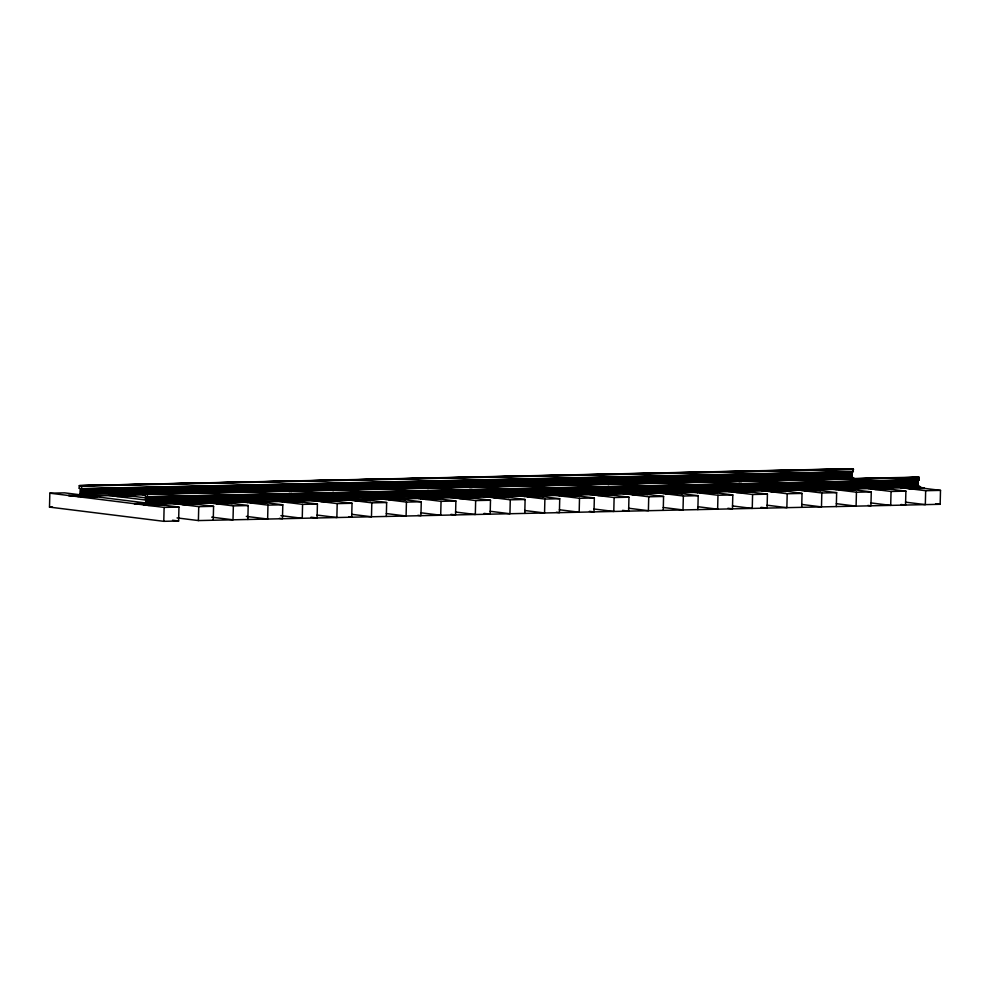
<?xml version="1.0" encoding="UTF-8"?>
<svg xmlns="http://www.w3.org/2000/svg" width="990" height="990" viewBox="0 0 990 990"><rect width="100%" height="100%" fill="white"/><g stroke="black" fill="none" stroke-linecap="round" stroke-linejoin="round"><path stroke-width="1.49" d="M80.747 493.8C80.165 490.904 81.267 488.33 82.009 486.263M146.471 501.992C145.876 499.047 147.077 496.485 147.72 494.344L919.178 477.526L919.128 479.779L918.2 480.076L146.644 497.116M79.212 488.28L80.202 488.936L80.103 493.787L852.167 476.858C851.487 473.975 852.848 471.512 853.442 469.347L79.571 485.595M917.903 485.075L918.2 480.076M157.62 504.43L178.955 507.078L178.621 521L163.783 521.322L49.5 507.103L49.834 493.181L64.672 492.859L78.383 494.567M75.785 496.002L75.797 495.26L74.683 495.309M77.43 495.965L77.443 495.223L76.317 495.829L77.43 495.965L68.409 495.507L78.804 495.285M78.074 496.708L78.099 495.965L82.096 496.225M79.163 488.144L79.386 485.595L851.709 468.716M80.957 496.646L80.982 495.903M82.616 496.609L82.628 495.866L88.395 495.743L91.142 496.584L90.041 495.705L91.142 496.584M80.809 494.022L82.962 496.2L77.789 495.557L80.029 493.923M83.729 496.745L82.628 495.866M88.395 495.743L89.496 496.621M92.936 495.644L97.391 496.943L90.041 495.705M112.699 495.953L112.712 495.21L115.595 495.136L118.342 495.99L116.709 495.47M112.712 495.21L117.179 496.51L132.004 496.188L127.549 494.876L124.666 494.938L125.755 495.829L124.109 495.866L123.02 494.975L117.241 495.111L118.355 495.433M127.549 494.876L127.524 495.631L117.228 495.854L118.342 495.99M138.65 503.489L138.637 504.232L143.166 504.133L143.179 503.39L134.157 503.675L143.055 503.477M141.52 504.17L141.533 503.427L140.419 503.464L143.166 504.133M143.81 504.875L143.835 504.133L156.89 504.195L155.764 504.615M145.171 493.787L145.839 501.918L917.916 485.174L920.155 486.721L920.131 487.822L915.589 487.921L916.703 488.058L915.614 487.179L909.847 487.303L910.936 488.181L909.847 487.303M146.545 502.202L148.698 504.393L143.513 503.737L145.765 502.103M155.244 504.232L154.118 504.653M163.783 521.322L164.117 507.4L49.834 493.181M178.435 504.12L178.447 503.378L181.331 503.304L182.432 504.195L181.319 504.059L184.078 504.157M182.964 504.021L182.977 503.279L188.756 503.143L191.503 503.997L189.857 503.477M178.447 503.378L182.915 504.677L197.753 504.356L190.402 503.106L191.503 503.997M917.532 487.501L940.5 490.372L940.166 504.294L198.396 520.567L198.743 506.645L172.829 503.427M215.944 502.549L217.045 503.44L215.944 502.549L213.06 502.611L213.048 503.353L221.909 503.168M213.234 520.245L213.58 506.323L194.758 503.984M217.602 502.512L218.691 503.403L217.602 502.512L223.369 502.388L224.47 503.267L223.369 502.388M225.015 502.351L225.002 503.093L226.116 503.242L225.015 502.351L227.898 502.289L232.365 503.588L217.528 503.922L213.06 502.611M204.881 502.338L233.355 505.89L233.009 519.812L211.687 517.151M242.476 501.955L247.673 502.227M247.661 502.598L247.686 501.856L252.141 503.155L266.978 502.833L262.511 501.534L259.627 501.596L259.615 502.338L260.729 502.475L259.627 501.596M247.847 519.478L248.193 505.556L227.886 503.031M250.544 502.536L250.569 501.794L251.658 502.673M252.19 502.499L252.215 501.757L257.982 501.633L259.083 502.512L257.982 501.633M253.316 502.635L252.215 501.757M262.511 501.534L262.499 502.276L253.638 502.475M237.996 501.398L267.968 505.123L267.634 519.045L246.3 516.396M282.212 501.806L282.224 501.064L287.867 501.286L286.741 501.707M261.471 502.153L282.806 504.801L282.459 518.723L279.415 518.339M294.178 500.804L294.166 501.546L295.28 501.683L294.178 500.804L297.062 500.742L301.529 502.041L286.692 502.363L282.224 501.064M297.062 500.742L297.05 501.485L286.209 501.881M279.626 501.485L302.581 504.368L302.247 518.29L280.913 515.629M316.899 501.076L316.911 500.334L319.795 500.272L320.896 501.163L322.542 501.126L321.441 500.235L331.749 500.012L336.216 501.311L321.379 501.645L316.911 500.334M295.985 501.373L317.419 504.046L317.085 517.968L310.984 517.201M311.169 500.371L337.206 503.613L336.86 517.523L317.048 515.06M354.408 499.517L355.509 500.396L354.408 499.517L351.524 499.579L351.512 500.321L357.155 500.358L356.066 499.48L357.155 500.358M330.697 500.631L352.032 503.279L351.697 517.201L348.653 516.83M363.479 499.319L363.454 500.061L364.58 500.197L363.479 499.319L366.362 499.257L370.829 500.556L355.992 500.878L351.524 499.579M344.384 499.43L371.819 502.846L371.473 516.768L351.673 514.305M380.878 498.886L386.063 499.158M386.063 499.529L386.075 498.787L388.959 498.725L390.06 499.604M386.31 516.446L386.657 502.524L366.35 500M388.946 499.467L388.959 498.725M396.384 498.564L397.473 499.443L396.384 498.564L390.604 498.688L390.592 499.43L400.888 499.207L400.913 498.465L398.029 498.527L398.005 499.269L399.118 499.406L398.029 498.527M391.706 499.579L390.604 498.688M377.339 498.465L406.432 502.091L406.086 516.013L386.286 513.55M420.738 498.799L420.762 498.057L426.393 498.849L425.267 498.7L435.575 498.477L455.883 501.002L455.549 514.924L450.97 514.355M399.935 499.108L421.27 501.769L420.923 515.679L417.879 515.307M431.058 497.834L432.16 498.713L431.058 497.834L425.292 497.958L426.405 498.279M432.704 497.797L432.692 498.539L433.806 498.675L432.704 497.797L435.588 497.735L440.055 499.034L425.217 499.356L420.762 498.057M435.575 498.477L435.588 497.735M418.151 498.477L441.045 501.336L440.711 515.245L420.899 512.783M455.351 498.044L455.375 497.302L458.259 497.24L461.006 498.081L459.904 497.203L461.006 498.081M459.904 497.203L465.671 497.079L466.773 497.958L465.659 497.821L470.2 497.351M455.375 497.302L459.843 498.601L474.668 498.279L470.213 496.968L467.329 497.042L468.418 497.921L467.305 497.784M450.178 497.401L475.658 500.569L475.324 514.491L455.511 512.028M492.81 496.448L493.899 497.327L492.81 496.448L489.926 496.51L489.901 497.252L500.222 496.287L502.97 497.129L500.21 497.029L501.336 496.609M467.602 497.401L490.496 500.247L490.161 514.169L484.061 513.402M489.926 496.51L494.381 497.809L509.219 497.487L501.868 496.25L502.97 497.129M482.848 496.398L510.283 499.814L509.937 513.736L490.124 511.261M519.404 495.879L524.601 496.151M524.589 496.522L524.601 495.78L527.484 495.718L528.586 496.596M524.774 513.402L525.108 499.492L504.739 496.93M527.484 495.718L527.472 496.46L537.657 496.398L536.555 495.52L537.657 496.398M529.118 496.423L529.143 495.681L534.909 495.557L535.998 496.436L534.909 495.557M530.232 496.572L529.143 495.681M539.426 496.2L539.439 495.458L536.555 495.52M515.802 495.433L544.896 499.059L544.55 512.968L524.75 510.506M554.016 495.124L554.041 494.381M559.202 495.767L559.226 495.025L563.681 496.324L578.519 496.002L574.052 494.691L571.168 494.765L571.156 495.507L572.269 495.644L571.168 494.765M538.399 496.077L559.734 498.725L559.387 512.647L556.343 512.263M564.845 495.804L563.755 494.926L569.522 494.79L570.624 495.681L569.522 494.79M589.434 511.323L594 511.892L594.346 497.97L574.039 495.446L574.052 494.691M553.608 495.074L579.509 498.292L579.175 512.214L559.362 509.751M593.753 494.975L593.765 494.233L606.833 494.295L605.707 494.715M605.187 494.332L604.048 494.753M589.632 494.493L614.122 497.537L613.788 511.459L593.975 508.984M628.427 494.245L628.452 493.503L631.335 493.441L632.437 494.319L631.335 493.441M607.625 494.555L628.959 497.215L628.625 511.125L622.524 510.37M632.981 493.404L634.083 494.282L632.981 493.404L641.495 494.121L638.736 494.022L639.862 493.602M628.452 493.503L632.919 494.802L647.745 494.48L640.406 493.243L641.495 494.121M622.834 493.552L648.735 496.782L648.401 510.692L628.588 508.229M657.867 492.847L663.053 493.119M665.948 492.686L667.05 493.565L665.948 492.686L663.065 492.748L663.053 493.49L676.12 493.367M663.238 510.37L663.572 496.448L643.265 493.923M667.594 492.649L668.696 493.527L667.594 492.649L673.373 492.513L674.462 493.404L673.373 492.513M674.994 493.23L675.019 492.476L677.902 492.414L682.37 493.725L667.532 494.047L663.065 492.748M677.902 492.414L677.878 493.168L698.198 495.693L697.851 509.615M654.873 492.476L683.36 496.015L683.013 509.937L663.201 507.474M692.418 492.055L697.604 492.327M697.591 492.698L697.616 491.956L700.499 491.894L701.601 492.772M700.487 492.636L700.499 491.894M702.133 492.599L702.145 491.857L707.912 491.733L709.013 492.612L707.912 491.733M703.246 492.735L702.145 491.857M709.57 491.696L709.545 492.438L710.659 492.575L709.57 491.696L712.454 491.634L716.909 492.933L702.083 493.255L697.616 491.956M727.898 508.278L732.464 508.848L732.81 494.938L712.429 492.377L712.454 491.634M688.978 491.646L717.973 495.26L717.626 509.182L697.826 506.707M732.278 491.968L732.303 491.226L737.946 491.448L736.808 491.869M736.288 491.486L747.116 491.646L747.128 490.904L744.245 490.966L745.346 491.844L744.232 491.708M737.946 491.448L736.832 491.127L743.713 491.325L742.587 491.745M728.096 491.448L752.586 494.493L752.251 508.414L732.439 505.952M766.891 491.213L766.916 490.471L769.799 490.409L770.901 491.288L769.799 490.409M746.089 491.523L767.423 494.171L767.077 508.093L760.988 507.338M771.445 490.372L772.547 491.25L771.445 490.372L779.959 491.089L778.858 490.199L781.754 490.137L786.209 491.448L771.371 491.77L766.916 490.471M781.741 490.508L802.036 493.416L801.702 507.338M761.298 490.52L787.199 493.738L786.864 507.66L767.052 505.197M804.35 489.617L805.439 490.496L804.35 489.617L800.799 489.679M805.996 489.58L807.098 490.458L805.996 489.58L811.763 489.456L812.864 490.335L811.763 489.456M807.098 490.458L801.442 490.421L801.467 489.679L805.922 490.978L820.76 490.656L816.292 489.357L811.751 490.199M816.292 489.357L816.28 490.1L836.649 492.649L836.315 506.571M794.265 489.555L821.824 492.983L821.477 506.905L801.665 504.43M830.944 489.048L836.129 489.32M836.129 489.691L836.142 488.949L839.025 488.887L840.126 489.765M839.013 489.629L839.025 488.887M840.659 489.592L840.683 488.85L846.45 488.726L847.539 489.604L846.45 488.726M841.772 489.728L840.683 488.85M848.096 488.689L848.071 489.431L849.197 489.567L848.096 488.689L850.979 488.627L855.447 489.926L840.609 490.248L836.142 488.949M867.884 505.432L870.928 505.816L871.274 491.894L850.967 489.369L850.979 488.627M826.464 488.491L856.437 492.216L856.09 506.138L836.29 503.675M870.693 488.157L870.68 488.899L870.755 488.194L875.222 489.493L890.06 489.171L885.53 487.835L882.647 487.897L882.622 488.639L883.761 488.219M876.336 488.379L875.21 488.8L885.58 488.614L885.592 487.86L885.505 488.577L889.998 489.134M881.038 488.714L881.063 487.959L873.576 488.095M882.102 488.256L880.976 488.676L881.001 487.934L882.177 488.293M868.082 488.577L891.049 491.461L890.703 505.383L870.903 502.92M905.293 488.144L905.305 487.402L908.189 487.34L909.29 488.219L908.177 488.082L910.936 488.181M884.553 488.478L905.887 491.139L905.541 505.061L900.974 504.492M900.108 487.501L909.773 488.701L924.611 488.379L920.143 487.08L917.26 487.142L918.361 488.021L917.235 487.884M901.284 487.674L925.662 490.706L925.328 504.628L905.516 502.153M917.272 485.05L917.272 480.002M850.707 468.777L853.429 469.235M852.638 468.852L79.225 485.805L853.207 468.988M853.442 469.347L81.935 486.028M81.625 488.664L853.392 471.587M80.957 488.862L852.464 471.884M80.858 489.06L852.365 471.97M80.809 489.592L852.241 472.675M95.721 489.567L98.814 489.506M142.102 488.553L145.196 488.478M186.937 487.575L190.031 487.501M231.771 486.585L234.853 486.523M276.594 485.607L281.234 485.496M321.428 484.617L324.522 484.555M367.81 483.603L370.904 483.528M412.644 482.613L415.738 482.551M457.479 481.635L460.573 481.573M502.314 480.657L506.942 480.546M547.136 479.667L550.23 479.606M593.517 478.653L596.611 478.578M638.352 477.663L641.446 477.601M683.187 476.685L686.28 476.623M728.021 475.707L732.649 475.596M772.856 474.717L775.937 474.656M819.225 473.703L822.319 473.628M80.772 489.963L852.204 473.047M80.747 490.347L852.18 473.43M80.722 490.731L852.155 473.802M80.71 491.102L852.13 474.185M80.697 491.486L852.118 474.569M80.685 491.683L851.697 474.705M80.685 491.869L852.118 474.953M80.685 492.253L852.118 475.336M80.685 492.636L852.118 475.72M80.697 493.02L852.13 476.103M80.722 493.404L852.155 476.475M80.747 493.849L852.241 477.106L854.42 478.529M145.01 493.874L919.153 477.428L82.987 495.458M144.948 494.072L918.72 477.118M78.841 495.557L72.901 495.693L78.086 496.337L113.739 495.52M145.307 493.787L919.178 477.514M124.121 495.309L125.767 495.272M126.039 495.26L145.493 494.814M84.051 496.584L92.912 496.386M97.391 496.943L82.554 497.265L78.099 495.965M147.696 496.695L919.128 479.779M147.362 496.856L919.079 479.878M146.594 497.252L918.052 480.237M161.444 497.376L175.354 497.067M206.267 496.386L218.642 496.114M251.101 495.408L265.023 495.099M295.936 494.418L309.845 494.121M342.317 493.404L354.68 493.131M387.152 492.426L401.061 492.117M431.986 491.436L444.349 491.164M476.809 490.458L490.731 490.149M521.643 489.468L535.565 489.171M568.025 488.454L580.388 488.181M612.86 487.476L626.769 487.167M657.694 486.486L670.057 486.214M702.529 485.508L716.438 485.199M747.351 484.518L761.273 484.221M793.732 483.504L806.107 483.231M838.567 482.526L852.477 482.217M883.402 481.536L895.764 481.264M146.545 497.784L917.977 480.855M146.508 498.156L917.94 481.239M146.483 498.539L917.916 481.61M146.458 498.911L917.891 481.994M146.433 499.294L917.866 482.378M146.421 499.678L917.854 482.761M146.421 499.863L917.433 482.897M146.421 500.061L917.854 483.132M146.421 500.445L917.854 483.516M146.421 500.829L917.854 483.9M146.433 501.2L917.866 484.283M145.889 501.534L917.891 484.667M146.495 502.103L917.977 485.286M144.577 503.724L138.637 503.861L143.822 504.504M148.723 503.638L920.155 486.721M356.066 499.48L364.58 500.197M159.464 504.145L177.928 503.749M181.009 503.675L184.375 503.613M194.857 503.378L226.128 502.673M228.702 502.635L282.546 501.447M293.337 501.212L322.839 500.581M333.482 500.334L358.182 499.789M361.263 499.727L364.592 499.641M367.439 499.591L421.48 498.403M429.19 498.23L455.437 497.661M458.333 497.611L461.612 497.525M466.785 497.401L468.431 497.364M472.416 497.289L495.569 496.733L494.456 496.411M504.838 496.572L560.414 495.359M564.869 495.248L562.11 494.963M565.055 495.26L594.384 494.616M609.828 494.27L634.095 493.725M643.785 493.527L733.33 491.56M743.713 491.325L745.359 491.288M745.68 491.3L772.559 490.693M777.286 490.607L780.256 490.545M782.731 490.483L807.432 489.939M811.837 489.827L814.807 489.753M816.701 489.741L870.73 488.553M879.986 488.342L910.949 487.625M916.728 487.501L918.374 487.464M49.5 507.103L52.47 507.041M149.787 504.752L158.647 504.554M223.344 503.13L226.116 503.242M565.179 495.631L574.039 495.446M599.73 494.851L613.07 495.21L605.719 493.973L606.833 494.295M631.323 494.183L634.083 494.282M703.568 492.575L712.429 492.377M769.774 491.151L772.547 491.25M842.106 489.567L850.967 489.369M613.07 495.21L598.232 495.532L593.765 494.233M164.117 507.4L178.955 507.078M198.743 506.645L213.58 506.323M233.355 505.89L248.193 505.556M267.968 505.123L282.806 504.801M302.581 504.368L317.419 504.046M337.206 503.613L352.032 503.279M371.819 502.846L386.657 502.524M406.432 502.091L421.27 501.769M441.045 501.336L455.883 501.002M475.658 500.569L490.496 500.247M510.283 499.814L525.108 499.492M544.896 499.059L559.734 498.725M579.509 498.292L594.346 497.97M614.122 497.537L628.959 497.215M648.735 496.782L663.572 496.448M683.36 496.015L698.198 495.693M717.973 495.26L732.81 494.938M752.586 494.493L767.423 494.171M787.199 493.738L802.036 493.416M821.824 492.983L836.649 492.649M856.437 492.216L871.274 491.894M891.049 491.461L905.887 491.139M925.662 490.706L940.5 490.372M916.616 476.871L917.433 476.908M883.736 488.775L882.709 487.921L883.823 488.256M935.587 503.724L940.166 504.294M797.569 489.567L801.455 490.05M777.199 490.99L778.313 491.127M764.317 490.52L766.904 490.842M625.853 493.552L628.44 493.874M554.029 494.753L559.214 495.396M487.328 496.559L489.914 496.881M418.164 498.106L420.75 498.428M347.626 499.467L351.512 499.95M314.313 500.383L316.899 500.705M319.782 501.014L320.896 501.163M292.508 501.584L293.646 501.163L286.766 500.965L287.867 501.286M209.175 502.499L213.06 502.982M141.929 494.505L144.973 494.889M126.72 495.507L146.532 497.982M124.641 495.693L125.755 495.829M122.995 495.73L124.109 495.866M175.849 503.427L178.435 503.749M108.838 495.458L145.406 500.012M92.107 496.275L145.431 502.908M177.062 517.906L198.396 520.567M172.52 520.245L178.621 521M905.305 487.402L909.773 488.701M873.65 488.12L874.752 488.454M813.409 489.419L814.523 489.741M778.858 490.199L779.971 490.533M740.26 481.412L741.374 481.734M738.614 481.449L739.716 481.771M747.128 490.904L751.596 492.203L736.758 492.525L732.303 491.226M675.019 492.476L676.133 492.81M640.406 493.243L641.508 493.565M607.625 484.345L608.739 484.679M539.439 495.458L543.906 496.757L529.068 497.079L524.601 495.78M470.819 487.352L471.933 487.674M501.868 496.25L502.982 496.572M469.173 487.389L470.275 487.711M427.074 488.28L428.175 488.602M400.913 498.465L405.38 499.764L390.543 500.086L386.075 498.787M332.293 490.359L333.395 490.681M321.441 500.235L322.554 500.556M290.317 491.312L291.431 491.634M288.672 491.349L289.785 491.671M190.402 503.106L191.516 503.44M182.977 503.279L184.09 503.601M156.89 504.195L155.789 503.873L163.127 505.11L148.302 505.432L143.835 504.133"/></g></svg>
